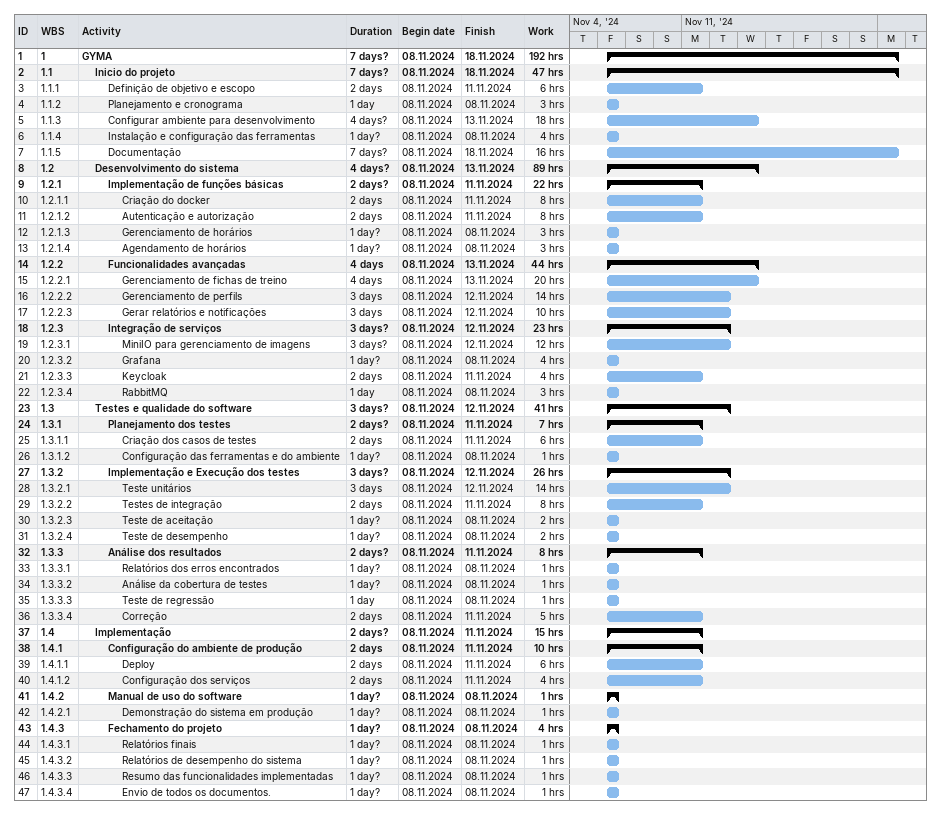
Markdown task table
| ID | WBS | Task | Duration | Start | Finish | Work (h) |
|---|---|---|---|---|---|---|
| 1 | 1 | **GYMA** | 7d? | 2024-11-08 | 2024-11-18 | 192 |
| 2 | 1.1 | **Inicio do projeto** | 7d? | 2024-11-08 | 2024-11-18 | 47 |
| 3 | 1.1.1 | Definição de objetivo e escopo | 2d | 2024-11-08 | 2024-11-11 | 6 |
| 4 | 1.1.2 | Planejamento e cronograma | 1d | 2024-11-08 | 2024-11-08 | 3 |
| 5 | 1.1.3 | Configurar ambiente para desenvolvimento | 4d? | 2024-11-08 | 2024-11-13 | 18 |
| 6 | 1.1.4 | Instalação e configuração das ferramentas | 1d? | 2024-11-08 | 2024-11-08 | 4 |
| 7 | 1.1.5 | Documentação | 7d? | 2024-11-08 | 2024-11-18 | 16 |
| 8 | 1.2 | **Desenvolvimento do sistema** | 4d? | 2024-11-08 | 2024-11-13 | 89 |
| 9 | 1.2.1 | **Implementação de funções básicas** | 2d? | 2024-11-08 | 2024-11-11 | 22 |
| 10 | 1.2.1.1 | Criação do docker | 2d | 2024-11-08 | 2024-11-11 | 8 |
| 11 | 1.2.1.2 | Autenticação e autorização | 2d | 2024-11-08 | 2024-11-11 | 8 |
| 12 | 1.2.1.3 | Gerenciamento de horários | 1d? | 2024-11-08 | 2024-11-08 | 3 |
| 13 | 1.2.1.4 | Agendamento de horários | 1d? | 2024-11-08 | 2024-11-08 | 3 |
| 14 | 1.2.2 | **Funcionalidades avançadas** | 4d | 2024-11-08 | 2024-11-13 | 44 |
| 15 | 1.2.2.1 | Gerenciamento de fichas de treino | 4d | 2024-11-08 | 2024-11-13 | 20 |
| 16 | 1.2.2.2 | Gerenciamento de perfils | 3d | 2024-11-08 | 2024-11-12 | 14 |
| 17 | 1.2.2.3 | Gerar relatórios e notificações | 3d | 2024-11-08 | 2024-11-12 | 10 |
| 18 | 1.2.3 | **Integração de serviços** | 3d? | 2024-11-08 | 2024-11-12 | 23 |
| 19 | 1.2.3.1 | MiniIO para gerenciamento de imagens | 3d? | 2024-11-08 | 2024-11-12 | 12 |
| 20 | 1.2.3.2 | Grafana | 1d? | 2024-11-08 | 2024-11-08 | 4 |
| 21 | 1.2.3.3 | Keycloak | 2d | 2024-11-08 | 2024-11-11 | 4 |
| 22 | 1.2.3.4 | RabbitMQ | 1d | 2024-11-08 | 2024-11-08 | 3 |
| 23 | 1.3 | **Testes e qualidade do software** | 3d? | 2024-11-08 | 2024-11-12 | 41 |
| 24 | 1.3.1 | **Planejamento dos testes** | 2d? | 2024-11-08 | 2024-11-11 | 7 |
| 25 | 1.3.1.1 | Criação dos casos de testes | 2d | 2024-11-08 | 2024-11-11 | 6 |
| 26 | 1.3.1.2 | Configuração das ferramentas e do ambiente | 1d? | 2024-11-08 | 2024-11-08 | 1 |
| 27 | 1.3.2 | **Implementação e Execução dos testes** | 3d? | 2024-11-08 | 2024-11-12 | 26 |
| 28 | 1.3.2.1 | Teste unitários | 3d | 2024-11-08 | 2024-11-12 | 14 |
| 29 | 1.3.2.2 | Testes de integração | 2d | 2024-11-08 | 2024-11-11 | 8 |
| 30 | 1.3.2.3 | Teste de aceitação | 1d? | 2024-11-08 | 2024-11-08 | 2 |
| 31 | 1.3.2.4 | Teste de desempenho | 1d? | 2024-11-08 | 2024-11-08 | 2 |
| 32 | 1.3.3 | **Análise dos resultados** | 2d? | 2024-11-08 | 2024-11-11 | 8 |
| 33 | 1.3.3.1 | Relatórios dos erros encontrados | 1d? | 2024-11-08 | 2024-11-08 | 1 |
| 34 | 1.3.3.2 | Análise da cobertura de testes | 1d? | 2024-11-08 | 2024-11-08 | 1 |
| 35 | 1.3.3.3 | Teste de regressão | 1d | 2024-11-08 | 2024-11-08 | 1 |
| 36 | 1.3.3.4 | Correção | 2d | 2024-11-08 | 2024-11-11 | 5 |
| 37 | 1.4 | **Implementação** | 2d? | 2024-11-08 | 2024-11-11 | 15 |
| 38 | 1.4.1 | **Configuração do ambiente de produção** | 2d | 2024-11-08 | 2024-11-11 | 10 |
| 39 | 1.4.1.1 | Deploy | 2d | 2024-11-08 | 2024-11-11 | 6 |
| 40 | 1.4.1.2 | Configuração dos serviços | 2d | 2024-11-08 | 2024-11-11 | 4 |
| 41 | 1.4.2 | **Manual de uso do software** | 1d? | 2024-11-08 | 2024-11-08 | 1 |
| 42 | 1.4.2.1 | Demonstração do sistema em produção | 1d? | 2024-11-08 | 2024-11-08 | 1 |
| 43 | 1.4.3 | **Fechamento do projeto** | 1d? | 2024-11-08 | 2024-11-08 | 4 |
| 44 | 1.4.3.1 | Relatórios finais | 1d? | 2024-11-08 | 2024-11-08 | 1 |
| 45 | 1.4.3.2 | Relatórios de desempenho do sistema | 1d? | 2024-11-08 | 2024-11-08 | 1 |
| 46 | 1.4.3.3 | Resumo das funcionalidades implementadas | 1d? | 2024-11-08 | 2024-11-08 | 1 |
| 47 | 1.4.3.4 | Envio de todos os documentos. | 1d? | 2024-11-08 | 2024-11-08 | 1 |
